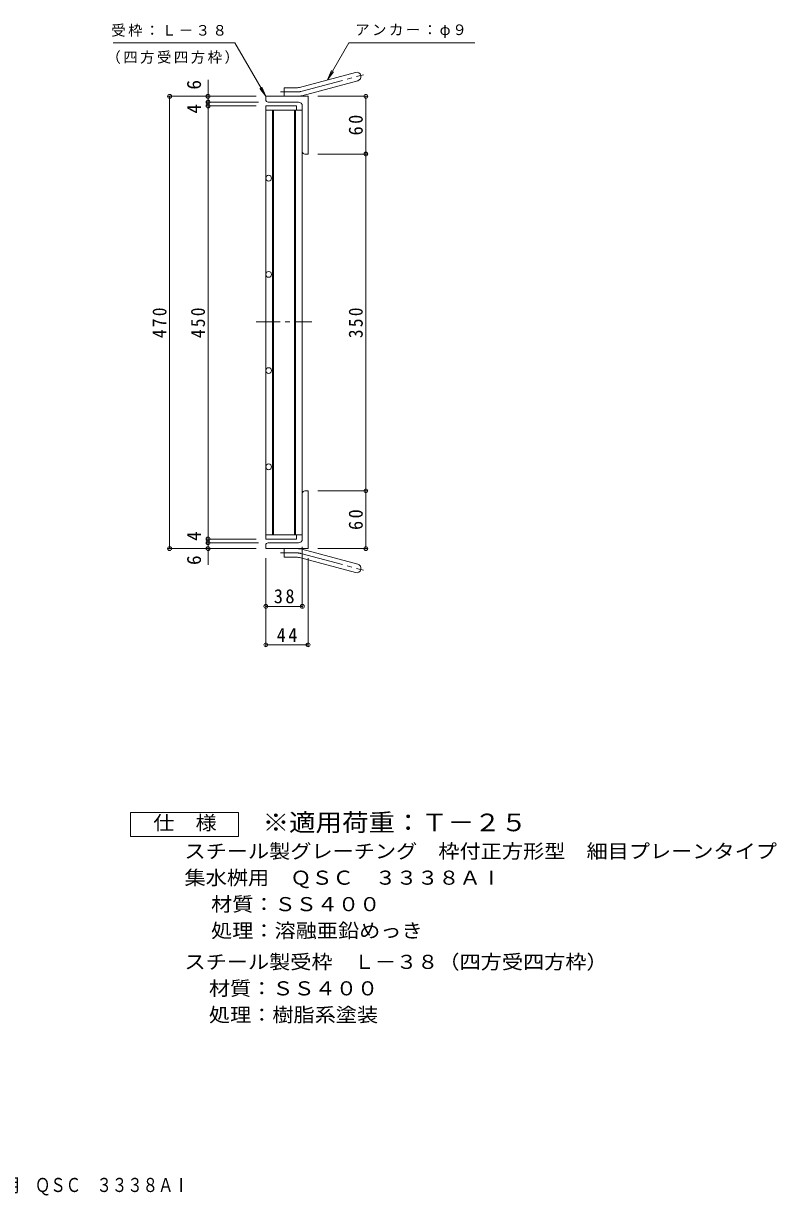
# Model space of a CAD drawing. Units: millimetres at full size, sheet at 1:5. Extents: x -729 to 837, y -685 to 647.
# Drawn here: x 54 to 837, y -685 to 533 of the extents above; entities that cross this region are included whole.
import ezdxf
from ezdxf.enums import TextEntityAlignment as Align

# ---------------------------------------------------------------- set-up
doc = ezdxf.new("R2010")
doc.units = ezdxf.units.MM
doc.header["$LTSCALE"] = 5
doc.header["$PDMODE"] = 32
doc.header["$PDSIZE"] = 4
doc.linetypes.add('CHAIN1', pattern=[8, 5, -1, 1, -1])
doc.linetypes.add('CHAIN2', pattern=[12, 9, -1, 1, -1])
for name, color, linetype, lineweight in [('E-1', 2, 'Continuous', 9), ('E-2', 3, 'Continuous', 9), ('E-4', 7, 'Continuous', 9), ('E-5', 7, 'Continuous', 9), ('F-4_F-4ﾚｲﾔ', 2, 'Continuous', 9)]:
    doc.layers.add(name, color=color, linetype=linetype, lineweight=lineweight)
doc.layers.add('F-5_F-5ﾚｲﾔ', color=2, linetype='Continuous')
doc.styles.add('ＭＳ ゴシック', font='')
doc.styles.get('ＭＳ ゴシック').set_extended_font_data('MS Gothic')

msp = doc.modelspace()

# ---------------------------------------------------------------- linework, layer by layer
at = {"layer": 'E-1'}
for p, q in [((340.753, 466.614), (398.944, 482.206)), ((324.609, 457.307), (324.609, 466.307)), ((338.424, 466.307), (324.609, 466.307)), ((343.083, 457.92), (401.273, 473.513)), ((305.609, 453.807), (305.609, 457.307)), ((349.609, 457.307), (305.609, 457.307)), ((339.609, 451.307), (308.109, 451.307)), ((349.609, 457.307), (349.609, 397.307)), ((343.609, 447.307), (343.609, 399.807)), ((346.109, 397.307), (349.609, 397.307)), ((343.609, -2.693), (343.609, 44.807)), ((346.109, 47.307), (349.609, 47.307)), ((349.609, 47.307), (349.609, -12.693)), ((305.609, -9.193), (305.609, -12.693)), ((339.609, -6.693), (308.109, -6.693)), ((349.609, -12.693), (305.609, -12.693)), ((324.609, -12.693), (324.609, -21.693)), ((338.424, -21.693), (324.609, -21.693)), ((340.753, -22), (398.944, -37.592)), ((343.083, -13.306), (401.273, -28.899))]:
    msp.add_line(p, q, dxfattribs=at)
at = {"layer": 'E-1', "linetype": 'CHAIN2'}
for p, q in [((341.918, 462.267), (407.084, 479.729)), ((338.424, 461.807), (320.804, 461.807)), ((338.424, -17.193), (320.804, -17.193)), ((341.918, -17.653), (407.084, -35.114))]:
    msp.add_line(p, q, dxfattribs=at)
at = {"layer": 'E-1'}
for centre, radius, start, end in [((400.109, 477.859), 4.5, 285.00014, 104.99991), ((338.424, 475.307), 9, 270, 285.00002), ((308.109, 453.807), 2.5, 180, 270), ((338.424, 475.307), 18, 270, 285), ((339.609, 447.307), 4, 0, 90), ((346.109, 399.807), 2.5, 180, 270), ((346.109, 44.807), 2.5, 90, 180), ((308.109, -9.193), 2.5, 90, 180), ((339.609, -2.693), 4, 270, 0), ((338.424, -30.693), 18, 75, 90), ((338.424, -30.693), 9, 74.99998, 90), ((400.109, -33.245), 4.5, 255.00009, 74.99986)]:
    msp.add_arc(centre, radius, start, end, dxfattribs=at)
at = {"layer": 'E-1', "linetype": 'CHAIN2'}
for centre, start, end in [((338.424, 475.307), 270, 284.99995), ((338.424, -30.693), 75.00005, 90)]:
    msp.add_arc(centre, 13.5, start, end, dxfattribs=at)
at = {"layer": 'E-2'}
for p, q in [((305.609, 447.307), (337.609, 447.307)), ((305.609, 447.307), (305.609, -2.693)), ((305.609, 442.807), (343.608, 442.807)), ((312.608, 442.807), (312.608, 1.807)), ((313.609, 442.807), (313.609, 1.807)), ((335.608, 442.807), (335.608, 1.807)), ((336.609, 442.807), (336.609, 1.807)), ((337.609, 447.307), (337.609, 442.807)), ((343.608, 442.807), (343.608, 1.807)), ((305.609, 1.807), (343.608, 1.807)), ((337.609, 1.807), (337.609, -2.693)), ((305.609, -2.693), (337.609, -2.693))]:
    msp.add_line(p, q, dxfattribs=at)
at = {"layer": 'E-2', "linetype": 'CHAIN1'}
msp.add_line((295.609, 223.057), (353.608, 223.057), dxfattribs=at)
at = {"layer": 'E-2'}
for centre in [(308.609, 372.307), (308.609, 272.307), (308.609, 172.307), (308.609, 72.307)]:
    msp.add_circle(centre, 3, dxfattribs=at)
at = {"layer": 'E-4'}
for p, q in [((245.609, 457.307), (245.609, 474.307)), ((204.109, 457.307), (295.609, 457.307)), ((205.609, 457.307), (205.609, -12.693)), ((244.109, 451.307), (298.109, 451.307)), ((245.609, 457.307), (245.609, 451.307)), ((245.609, 451.307), (245.609, 447.307)), ((411.109, 457.307), (359.609, 457.307)), ((409.609, 457.307), (409.609, 397.307)), ((244.109, 447.307), (295.609, 447.307)), ((245.609, 447.307), (245.609, -2.693)), ((411.109, 397.307), (359.609, 397.307)), ((409.609, 397.307), (409.609, 47.307)), ((411.109, 47.307), (359.609, 47.307)), ((409.609, 47.307), (409.609, -12.693)), ((244.109, -2.693), (295.609, -2.693)), ((244.109, -6.693), (298.109, -6.693)), ((245.609, -2.693), (245.609, -6.693)), ((245.609, -6.693), (245.609, -12.693)), ((343.608, -74.193), (343.608, -10.693)), ((204.109, -12.693), (295.609, -12.693)), ((245.609, -12.693), (245.609, -29.693)), ((305.609, -114.193), (305.609, -22.693)), ((349.609, -114.193), (349.609, -22.693)), ((411.109, -12.693), (359.609, -12.693)), ((305.609, -72.693), (343.608, -72.693)), ((305.609, -112.693), (349.609, -112.693))]:
    msp.add_line(p, q, dxfattribs=at)
for p in [(205.609, 457.307), (245.609, 457.307), (245.609, 451.307), (409.609, 457.307), (245.609, 447.307), (409.609, 397.307), (409.609, 47.307), (205.609, -12.693), (245.609, -2.693), (245.609, -6.693), (245.609, -12.693), (409.609, -12.693), (305.609, -72.693), (343.608, -72.693), (305.609, -112.693), (349.609, -112.693)]:
    msp.add_point(p, dxfattribs=at)
at = {"layer": 'E-5'}
for p, q in [((146.915, 512.869), (273.53, 512.869)), ((305.609, 457.307), (273.53, 512.869)), ((369.848, 474.41), (392.053, 512.869)), ((392.053, 512.869), (522.991, 512.869)), ((369.848, 474.41), (373.835, 484.034)), ((369.848, 474.41), (376.19, 482.674)), ((305.609, 457.307), (299.267, 465.571)), ((305.609, 457.307), (301.622, 466.931))]:
    msp.add_line(p, q, dxfattribs=at)
at = {"layer": 'F-4_F-4ﾚｲﾔ'}
msp.add_lwpolyline([(164.867, -311.88), (164.867, -286.88), (277.367, -286.88), (277.367, -311.88)], close=True, dxfattribs=at)

# ---------------------------------------------------------------- texts
at = {"layer": 'E-4', "color": 2, "style": 'ＭＳ ゴシック'}
for s, p in [('6', (242.609, 464.307)), ('4', (242.609, 439.307)), ('4', (242.609, -4.693)), ('6', (242.609, -29.693))]:
    msp.add_text(s, height=14.66, rotation=90, dxfattribs=at).set_placement(p, align=Align.BOTTOM_LEFT)
at = {"layer": 'E-4', "color": 2, "char_height": 14.66, "attachment_point": 7, "rotation": 90, "style": 'ＭＳ ゴシック'}
for s, insert in [('\\T1.27;\\W0.95;60', (406.609, 416.682)), ('\\T1.27;\\W0.9;470', (202.609, 206.057)), ('\\T1.27;\\W0.9;450', (242.609, 206.057)), ('\\T1.27;\\W0.9;350', (406.609, 206.057)), ('\\T1.27;\\W0.95;60', (406.609, 6.682))]:
    msp.add_mtext(s, dxfattribs=dict(at, insert=insert))
at = {"layer": 'E-4', "color": 2, "char_height": 14.66, "attachment_point": 7, "style": 'ＭＳ ゴシック'}
for s, insert in [('\\T1.27;\\W0.95;38', (313.984, -69.693)), ('\\T1.27;\\W0.95;44', (316.984, -109.693))]:
    msp.add_mtext(s, dxfattribs=dict(at, insert=insert))
at = {"layer": 'E-5', "char_height": 11, "attachment_point": 7, "style": 'ＭＳ ゴシック'}
for s, insert in [('\\T1.17;受枠：Ｌ－３８', (144.924, 519.183)), ('\\T1.17;アンカー：φ９', (398.582, 517.982)), ('\\T1.17;（四方受四方枠）', (139.837, 490.997))]:
    msp.add_mtext(s, dxfattribs=dict(at, insert=insert))
at = {"layer": 'F-4_F-4ﾚｲﾔ', "style": 'ＭＳ ゴシック', "width": 1.1}
for s, p in [('仕\u3000様', (188.617, -309.38)), ('スチール製グレーチング\u3000枠付正方形型\u3000細目プレーンタイプ', (221.117, -338.84)), ('集水桝用\u3000ＱＳＣ\u3000３３３８ＡⅠ', (221.117, -366.341)), ('材質：ＳＳ４００', (248.723, -393.839)), ('処理：溶融亜鉛めっき', (248.723, -421.34)), ('スチール製受枠\u3000Ｌ－３８（四方受四方枠）', (221.117, -453.84)), ('材質：ＳＳ４００', (246.473, -481.34)), ('処理：樹脂系塗装', (246.473, -508.84))]:
    msp.add_text(s, height=14.66, dxfattribs=at).set_placement(p, align=Align.BOTTOM_LEFT)
at = {"layer": 'F-5_F-5ﾚｲﾔ', "color": 3, "style": 'ＭＳ ゴシック', "width": 1.1}
msp.add_text('※適用荷重：Ｔ－２５', height=18.33, dxfattribs=at).set_placement((302.367, -311.88), align=Align.BOTTOM_LEFT)
at = {"layer": 'F-5_F-5ﾚｲﾔ', "style": 'ＭＳ ゴシック', "width": 0.8}
msp.add_text('スチール製グレーチング\u3000枠付正方形型\u3000細目プレーンタイプ\u3000集水桝用\u3000ＱＳＣ\u3000３３３８ＡⅠ', height=14.66, dxfattribs=at).set_placement((-478.25, -685.652), align=Align.BOTTOM_LEFT)

doc.saveas('drawing.dxf')
